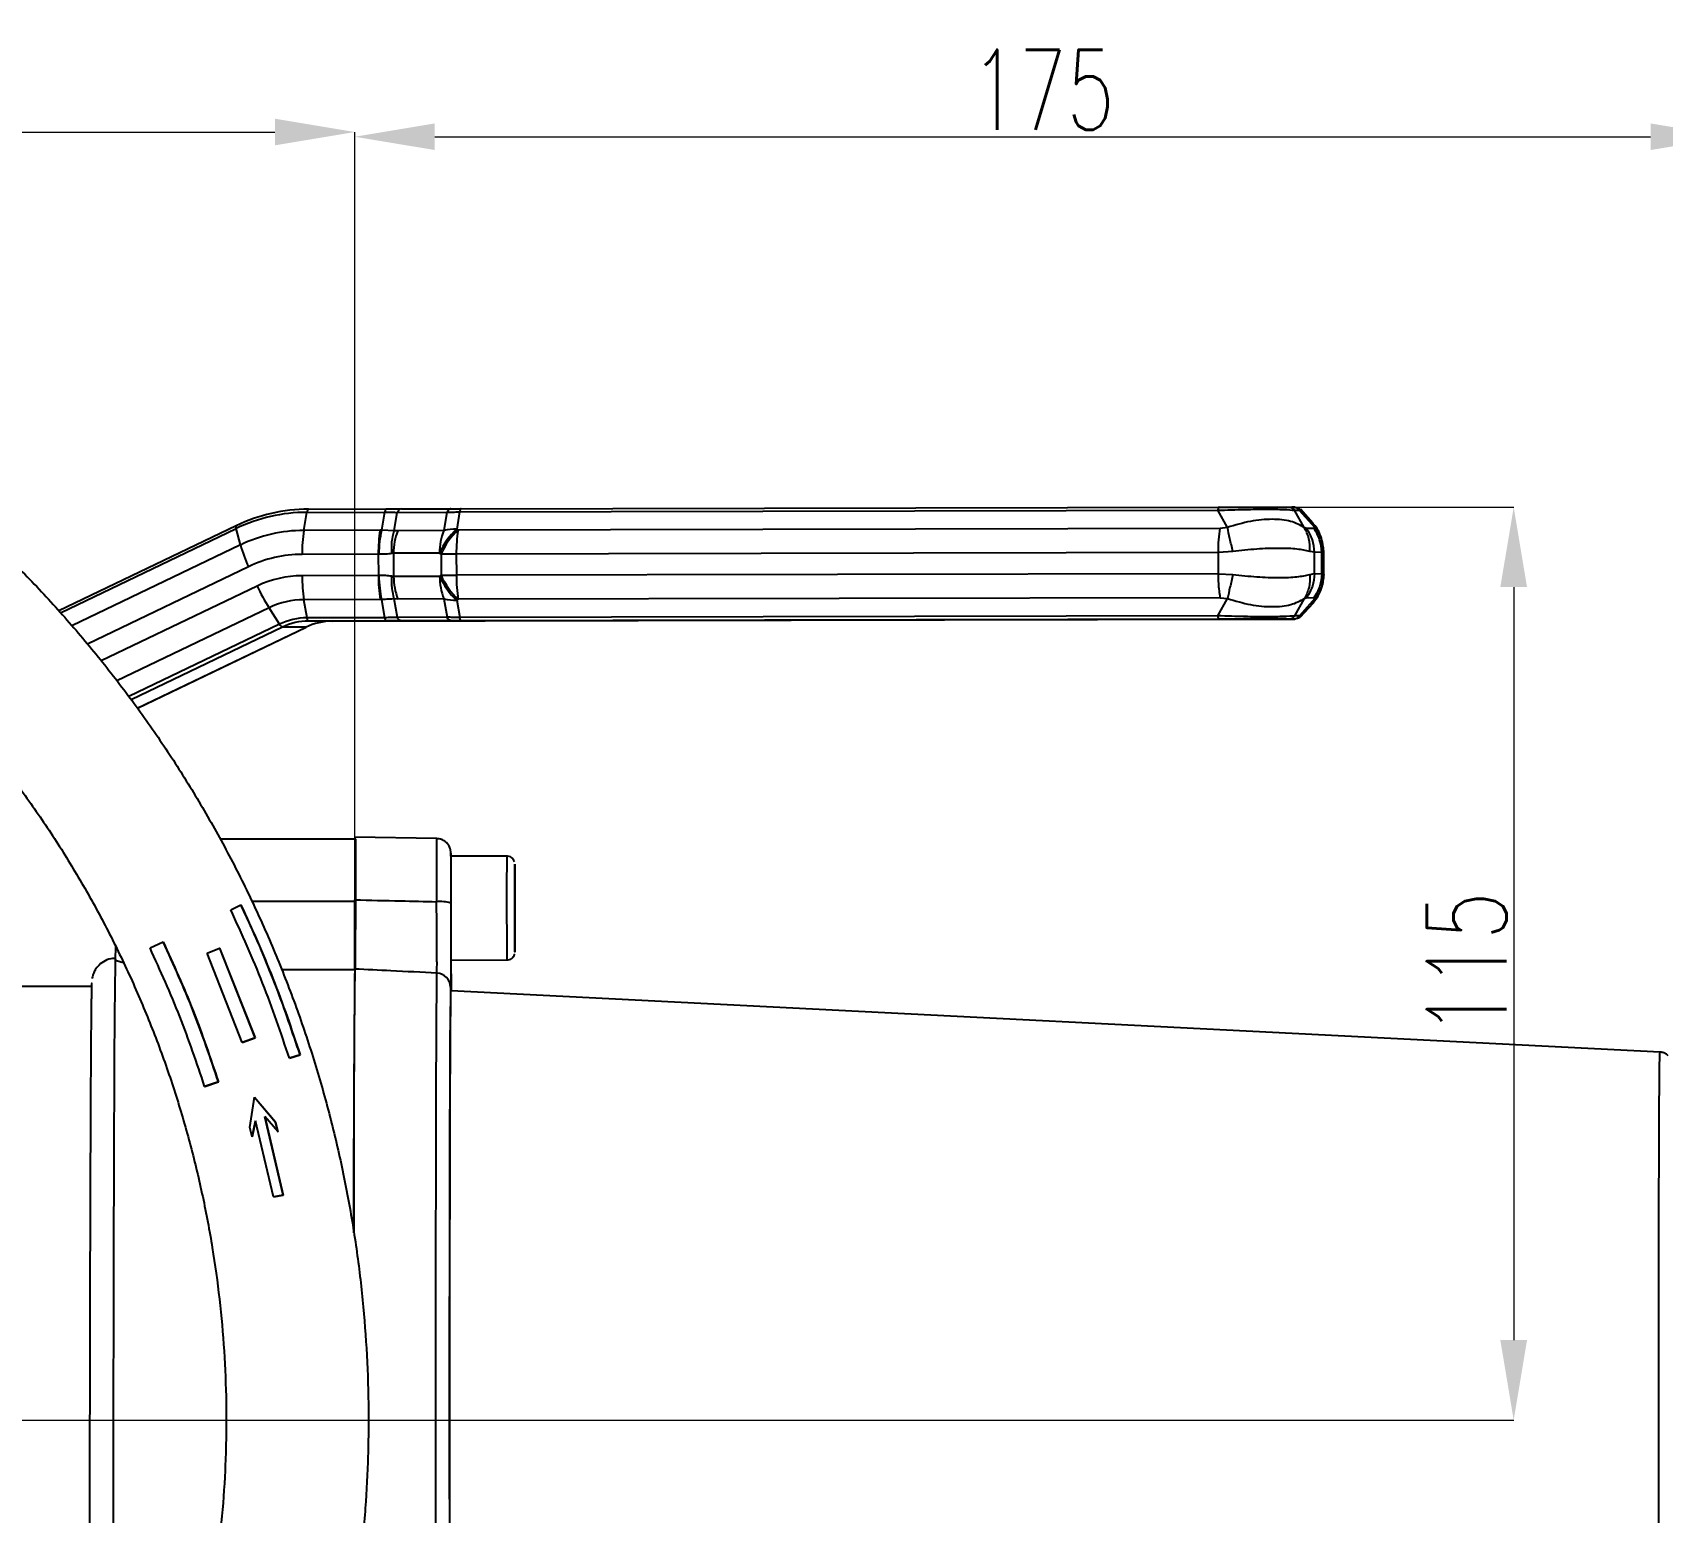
# Model space of a CAD drawing. Header units: millimetres. Extents: x 2384 to 4064, y 886 to 2074.
# Drawn here: x 3040.2 to 3244.1, y 1232.3 to 1417.4 of the extents above; entities that cross this region are included whole.
import ezdxf

# ---------------------------------------------------------------- set-up
doc = ezdxf.new("R2010")
doc.units = ezdxf.units.MM
doc.layers.add('标注', color=3, linetype='Continuous', lineweight=13)
doc.styles.add('SLDTEXTSTYLE1', font='txt.shx', dxfattribs={"width": 0.7, "bigfont": 'gbcbig.shx'})
doc.dimstyles.new('SLDDIMSTYLE12$0', dxfattribs={"dimtxt": 12, "dimasz": 10, "dimexe": 0, "dimexo": 0.0625, "dimgap": 0.875, "dimtad": 1, "dimdec": 1, "dimlfac": 1.8, "dimrnd": 1e-09, "dimzin": 12, "dimdsep": 46, "dimtxsty": 'SLDTEXTSTYLE1', "dimcen": 0.09, "dimdle": 8.16, "dimclrd": 3, "dimclre": 3, "dimadec": 0, "dimazin": 3, "dimtfac": 1, "dimtdec": 1, "dimtofl": 0, "dimtmove": 0, "dimatfit": 3, "dimfxl": 0, "dimfrac": 2, "dimtolj": 1, "dimlwd": 5, "dimlwe": 5, "dimarcsym": 0})

# ---------------------------------------------------------------- blocks, each defined once
blk = doc.blocks.new('*D76')
at = {"layer": 'Defpoints', "color": 0, "transparency": 16777216}
for p in [(3080.55, 1404.97), (3080.55, 1316.76), (2929.67, 1246.66)]:
    blk.add_point(p, dxfattribs=at)
at = {"layer": '标注', "color": 3, "lineweight": 5, "transparency": 16777216}
blk.add_line((2929.67, 1246.72), (2929.67, 1404.97), dxfattribs=at)
at = {"layer": '标注', "color": 3, "linetype": 'Continuous', "lineweight": 5, "transparency": 16777216}
for p, q in [((2939.67, 1404.97), (3070.55, 1404.97)), ((3080.55, 1316.82), (3080.55, 1404.97))]:
    blk.add_line(p, q, dxfattribs=at)
at = {"layer": '标注', "color": 3, "transparency": 16777216}
for points in [[(2939.67, 1406.64), (2939.67, 1403.31), (2929.67, 1404.97)], [(3070.55, 1406.64), (3070.55, 1403.31), (3080.55, 1404.97)]]:
    blk.add_solid(points, dxfattribs=at)
at = {"layer": '标注', "color": 0, "transparency": 16777216, "insert": (3005.11, 1410.85), "char_height": 10, "attachment_point": 5, "style": 'SLDTEXTSTYLE1'}
blk.add_mtext('\\A1;150', dxfattribs=at)
blk = doc.blocks.new('*D77')
at = {"layer": 'Defpoints', "color": 0, "transparency": 16777216}
for p in [(3252.67, 1404.38), (3080.55, 1316.76), (3252.67, 1235.58)]:
    blk.add_point(p, dxfattribs=at)
at = {"layer": '标注', "color": 3, "lineweight": 5, "transparency": 16777216}
blk.add_line((3080.55, 1316.82), (3080.55, 1404.38), dxfattribs=at)
at = {"layer": '标注', "color": 3, "linetype": 'Continuous', "lineweight": 5, "transparency": 16777216}
for p, q in [((3090.55, 1404.38), (3242.67, 1404.38)), ((3252.67, 1235.64), (3252.67, 1404.38))]:
    blk.add_line(p, q, dxfattribs=at)
at = {"layer": '标注', "color": 3, "transparency": 16777216}
for points in [[(3090.55, 1406.05), (3090.55, 1402.72), (3080.55, 1404.38)], [(3242.67, 1406.05), (3242.67, 1402.72), (3252.67, 1404.38)]]:
    blk.add_solid(points, dxfattribs=at)
at = {"layer": '标注', "color": 0, "transparency": 16777216, "insert": (3166.61, 1410.26), "char_height": 10, "attachment_point": 5, "style": 'SLDTEXTSTYLE1'}
blk.add_mtext('\\A1;175', dxfattribs=at)
blk = doc.blocks.new('*D55')
at = {"layer": 'Defpoints', "color": 0, "transparency": 16777216}
for p in [(3198.1, 1358.04), (2930.24, 1243.84), (3225.54, 1243.84)]:
    blk.add_point(p, dxfattribs=at)
at = {"layer": '标注', "color": 3, "lineweight": 5, "transparency": 16777216}
blk.add_line((3198.17, 1358.04), (3225.54, 1358.04), dxfattribs=at)
at = {"layer": '标注', "color": 3, "linetype": 'Continuous', "lineweight": 5, "transparency": 16777216}
for p, q in [((3225.54, 1348.04), (3225.54, 1253.84)), ((2930.3, 1243.84), (3225.54, 1243.84))]:
    blk.add_line(p, q, dxfattribs=at)
at = {"layer": '标注', "color": 3, "transparency": 16777216}
for points in [[(3223.87, 1348.04), (3227.21, 1348.04), (3225.54, 1358.04)], [(3223.87, 1253.84), (3227.21, 1253.84), (3225.54, 1243.84)]]:
    blk.add_solid(points, dxfattribs=at)
at = {"layer": '标注', "color": 0, "transparency": 16777216, "insert": (3219.66, 1300.94), "char_height": 10, "attachment_point": 5, "rotation": 90, "style": 'SLDTEXTSTYLE1'}
blk.add_mtext('\\A1;115', dxfattribs=at)

msp = doc.modelspace()

# ---------------------------------------------------------------- linework, layer by layer
at = {"color": 7, "linetype": 'Continuous', "lineweight": 25}
for p, q in [((3074.168, 1355.133), (3074.552, 1357.397)), ((3074.552, 1357.397), (3084.287, 1357.418)), ((3074.734, 1357.796), (3084.469, 1357.817)), ((3083.903, 1355.151), (3084.287, 1357.418)), ((3085.469, 1355.076), (3085.86, 1357.386)), ((3085.86, 1357.386), (3092.067, 1357.405)), ((3086.364, 1357.822), (3086.218, 1357.792)), ((3086.364, 1357.822), (3092.571, 1357.841)), ((3092.067, 1357.405), (3091.679, 1355.119)), ((3093.652, 1357.446), (3093.289, 1355.304)), ((3093.652, 1357.446), (3188.514, 1357.65)), ((3093.834, 1357.845), (3188.695, 1358.049)), ((3189.722, 1355.502), (3188.514, 1357.65)), ((3197.348, 1358.054), (3197.94, 1358.05)), ((3199.335, 1355.507), (3198.127, 1357.655)), ((3198.127, 1357.655), (3198.72, 1357.652)), ((3198.72, 1357.652), (3198.806, 1357.743)), ((3198.72, 1357.652), (3200.665, 1355.499)), ((3200.421, 1356.059), (3198.861, 1357.786)), ((3200.274, 1356.098), (3200.344, 1355.992)), ((3065.683, 1355.72), (3043.518, 1345.075)), ((3043.736, 1344.821), (3065.686, 1355.363)), ((3065.703, 1355.724), (3065.683, 1355.72)), ((3066.233, 1353.312), (3065.686, 1355.363)), ((3083.706, 1355.153), (3074.168, 1355.133)), ((3083.903, 1355.151), (3083.706, 1355.153)), ((3085.469, 1355.076), (3083.903, 1355.151)), ((3085.924, 1355.101), (3085.469, 1355.076)), ((3091.679, 1355.119), (3085.924, 1355.101)), ((3093.465, 1355.182), (3093.289, 1355.304)), ((3188.811, 1355.387), (3093.465, 1355.182)), ((3189.722, 1355.502), (3188.811, 1355.387)), ((3199.627, 1355.393), (3199.335, 1355.507)), ((3200.539, 1355.387), (3199.627, 1355.393)), ((3200.344, 1355.992), (3200.665, 1355.499)), ((3200.665, 1355.499), (3200.539, 1355.387)), ((3066.233, 1353.312), (3045.143, 1343.184)), ((3083.483, 1352.155), (3073.945, 1352.134)), ((3083.483, 1352.155), (3083.488, 1349.488)), ((3091.153, 1352.301), (3085.397, 1352.282)), ((3085.397, 1352.282), (3085.402, 1349.37)), ((3091.329, 1352.178), (3091.153, 1352.301)), ((3091.329, 1352.178), (3091.333, 1349.512)), ((3188.588, 1352.389), (3093.242, 1352.183)), ((3093.242, 1352.183), (3093.247, 1349.517)), ((3190.41, 1352.505), (3188.588, 1352.389)), ((3188.593, 1349.722), (3188.588, 1352.389)), ((3200.605, 1352.395), (3200.023, 1352.51)), ((3200.61, 1349.729), (3200.605, 1352.395)), ((3201.518, 1352.39), (3200.605, 1352.395)), ((3201.77, 1352.499), (3201.518, 1352.39)), ((3201.522, 1349.723), (3201.518, 1352.39)), ((3201.597, 1352.652), (3201.723, 1352.541)), ((3201.786, 1349.564), (3201.781, 1352.541)), ((3067.241, 1350.596), (3047.089, 1340.918)), ((3068.34, 1348.18), (3048.814, 1338.803)), ((3083.488, 1349.488), (3073.95, 1349.467)), ((3083.586, 1349.491), (3083.488, 1349.488)), ((3085.402, 1349.37), (3085.174, 1349.393)), ((3091.158, 1349.388), (3085.402, 1349.37)), ((3091.333, 1349.512), (3091.158, 1349.388)), ((3188.593, 1349.722), (3093.247, 1349.517)), ((3188.593, 1349.722), (3190.415, 1349.613)), ((3200.028, 1349.618), (3200.61, 1349.729)), ((3200.61, 1349.729), (3201.522, 1349.723)), ((3201.522, 1349.723), (3201.775, 1349.607)), ((3201.728, 1349.563), (3201.602, 1349.448)), ((3083.721, 1346.486), (3074.183, 1346.466)), ((3074.574, 1344.197), (3074.183, 1346.466)), ((3084.31, 1344.218), (3083.918, 1346.49)), ((3085.883, 1344.258), (3085.483, 1346.573)), ((3085.938, 1346.551), (3085.483, 1346.573)), ((3091.694, 1346.569), (3085.938, 1346.551)), ((3091.694, 1346.569), (3092.089, 1344.278)), ((3093.48, 1346.515), (3093.304, 1346.392)), ((3093.304, 1346.392), (3093.675, 1344.246)), ((3188.826, 1346.721), (3093.48, 1346.515)), ((3188.537, 1344.45), (3189.737, 1346.61)), ((3188.826, 1346.721), (3189.737, 1346.61)), ((3198.15, 1344.455), (3199.351, 1346.615)), ((3200.68, 1346.607), (3198.743, 1344.452)), ((3198.885, 1344.312), (3200.433, 1346.033)), ((3199.351, 1346.615), (3199.641, 1346.727)), ((3199.641, 1346.727), (3200.554, 1346.721)), ((3200.357, 1346.098), (3200.289, 1345.993)), ((3200.68, 1346.607), (3200.357, 1346.098)), ((3200.554, 1346.721), (3200.68, 1346.607)), ((3069.805, 1345.462), (3050.76, 1336.316)), ((3071.127, 1343.406), (3069.805, 1345.462)), ((3084.31, 1344.218), (3074.574, 1344.197)), ((3077.722, 1343.777), (3192.596, 1344.024)), ((3092.089, 1344.278), (3085.883, 1344.258)), ((3188.537, 1344.45), (3093.675, 1344.246)), ((3188.719, 1344.049), (3093.858, 1343.845)), ((3197.372, 1344.054), (3197.019, 1344.055)), ((3197.964, 1344.05), (3197.372, 1344.054)), ((3198.743, 1344.452), (3198.15, 1344.455)), ((3198.833, 1344.348), (3198.743, 1344.452)), ((3071.127, 1343.406), (3052.281, 1334.355)), ((3071.474, 1343.042), (3052.562, 1333.96)), ((3053.327, 1332.885), (3074.438, 1343.024)), ((3053.33, 1332.881), (3074.459, 1343.028)), ((3074.438, 1343.024), (3071.474, 1343.042)), ((3074.438, 1343.024), (3074.459, 1343.028)), ((3084.493, 1343.817), (3074.758, 1343.796)), ((3077.722, 1343.777), (3074.758, 1343.796)), ((3092.595, 1343.841), (3086.388, 1343.822)), ((3080.543, 1316.508), (3063.703, 1316.508)), ((3090.781, 1316.595), (3080.55, 1316.756)), ((3099.553, 1314.398), (3092.554, 1314.386)), ((3100.552, 1309.622), (3100.559, 1311.364)), ((3100.559, 1311.364), (3100.571, 1309.641)), ((3100.552, 1309.641), (3100.571, 1309.641)), ((3100.558, 1306.158), (3100.552, 1309.622)), ((3100.571, 1309.641), (3100.577, 1306.177)), ((3065.02, 1307.691), (3066.293, 1308.29)), ((3066.293, 1308.29), (3066.296, 1308.288)), ((3067.632, 1308.743), (3080.61, 1308.743)), ((3100.558, 1306.177), (3100.577, 1306.177)), ((3100.571, 1304.436), (3100.558, 1306.158)), ((3100.577, 1306.177), (3100.571, 1304.436)), ((3050.618, 1301.41), (3050.62, 1303.084)), ((3054.921, 1302.904), (3056.555, 1303.681)), ((3056.555, 1303.681), (3056.561, 1303.678)), ((3062.054, 1302.236), (3063.631, 1302.87)), ((3066.455, 1291.092), (3062.054, 1302.236)), ((3063.631, 1302.87), (3068.055, 1291.662)), ((3063.631, 1302.87), (3063.634, 1302.867)), ((3068.059, 1291.66), (3063.634, 1302.867)), ((3092.576, 1301.386), (3099.576, 1301.398)), ((3080.523, 1300.164), (3071.379, 1300.164)), ((3047.64, 1298.09), (3034.345, 1298.09)), ((3243.85, 1289.882), (3092.583, 1297.549)), ((3092.643, 1297.546), (3092.634, 1298.03)), ((3068.055, 1291.662), (3066.455, 1291.092)), ((3066.455, 1291.092), (3066.459, 1291.09)), ((3066.459, 1291.09), (3068.059, 1291.66)), ((3068.055, 1291.662), (3068.059, 1291.66)), ((3073.697, 1289.543), (3072.36, 1289.103)), ((3072.36, 1289.103), (3072.363, 1289.101)), ((3072.363, 1289.101), (3073.7, 1289.541)), ((3073.697, 1289.543), (3073.7, 1289.541)), ((3063.468, 1286.154), (3061.751, 1285.582)), ((3061.751, 1285.582), (3061.759, 1285.577)), ((3061.759, 1285.577), (3063.474, 1286.15)), ((3063.468, 1286.154), (3063.474, 1286.15)), ((3067.393, 1280.428), (3067.98, 1284.218)), ((3067.98, 1284.218), (3070.62, 1281.103)), ((3067.98, 1284.218), (3067.985, 1284.216)), ((3070.624, 1281.101), (3067.985, 1284.216)), ((3068.096, 1281.277), (3067.697, 1279.271)), ((3067.702, 1279.268), (3068.1, 1281.274)), ((3068.116, 1281.286), (3068.096, 1281.277)), ((3068.096, 1281.277), (3068.1, 1281.274)), ((3070.36, 1271.752), (3068.116, 1281.286)), ((3070.928, 1279.922), (3069.263, 1281.8)), ((3069.263, 1281.8), (3071.579, 1271.994)), ((3071.583, 1271.992), (3069.268, 1281.798)), ((3070.62, 1281.103), (3070.928, 1279.922)), ((3070.62, 1281.103), (3070.624, 1281.101)), ((3070.932, 1279.92), (3070.624, 1281.101)), ((3067.697, 1279.271), (3067.393, 1280.428)), ((3067.697, 1279.271), (3067.702, 1279.268)), ((3070.928, 1279.922), (3070.932, 1279.92)), ((3071.579, 1271.994), (3070.36, 1271.752)), ((3070.36, 1271.752), (3070.365, 1271.749)), ((3070.365, 1271.749), (3071.583, 1271.992)), ((3071.579, 1271.994), (3071.583, 1271.992))]:
    msp.add_line(p, q, dxfattribs=at)
at = {"color": 7, "linetype": 'Continuous', "lineweight": 25, "flags": 128}
for points in [[(3074.734, 1357.796), (3074.707, 1357.789), (3074.681, 1357.769), (3074.656, 1357.736), (3074.632, 1357.691), (3074.609, 1357.633), (3074.588, 1357.564), (3074.569, 1357.485), (3074.552, 1357.397)], [(3065.683, 1355.72), (3065.68, 1355.718), (3065.662, 1355.7), (3065.65, 1355.67), (3065.645, 1355.629), (3065.646, 1355.577), (3065.653, 1355.515), (3065.667, 1355.443), (3065.686, 1355.363)], [(3074.758, 1343.796), (3074.731, 1343.803), (3074.705, 1343.823), (3074.68, 1343.856), (3074.655, 1343.902), (3074.632, 1343.96), (3074.611, 1344.029), (3074.592, 1344.108), (3074.574, 1344.197)], [(3092.561, 1314.386), (3092.561, 1314.404), (3092.555, 1314.755), (3092.55, 1314.753), (3092.546, 1314.398), (3092.544, 1313.899)], [(3100.555, 1313.4), (3100.551, 1313.208), (3100.548, 1312.654), (3100.546, 1311.777), (3100.545, 1310.635), (3100.546, 1309.307), (3100.547, 1307.883), (3100.55, 1306.46), (3100.554, 1305.135), (3100.559, 1303.999), (3100.564, 1303.128), (3100.569, 1302.583), (3100.574, 1302.4), (3100.578, 1302.592), (3100.582, 1303.145), (3100.584, 1304.023), (3100.584, 1305.165), (3100.584, 1306.493), (3100.582, 1307.917), (3100.579, 1309.34), (3100.575, 1310.665), (3100.57, 1311.801), (3100.565, 1312.672), (3100.56, 1313.217), (3100.555, 1313.4)], [(3050.335, 1226.825), (3050.341, 1232.54), (3050.347, 1238.146), (3050.354, 1243.624), (3050.362, 1248.955), (3050.371, 1254.118), (3050.382, 1259.097), (3050.393, 1263.872), (3050.405, 1268.426), (3050.418, 1272.743), (3050.431, 1276.808), (3050.445, 1280.605), (3050.461, 1284.122), (3050.476, 1287.345), (3050.493, 1290.263), (3050.509, 1292.865), (3050.527, 1295.143), (3050.544, 1297.087), (3050.562, 1298.691), (3050.581, 1299.949), (3050.599, 1300.856), (3050.618, 1301.41)], [(3090.706, 1219.666), (3090.7, 1225.568), (3090.695, 1231.385), (3090.691, 1237.095), (3090.689, 1242.677), (3090.687, 1248.11), (3090.688, 1253.373), (3090.689, 1258.446), (3090.692, 1263.311), (3090.696, 1267.949), (3090.701, 1272.343), (3090.708, 1276.477), (3090.716, 1280.334), (3090.725, 1283.901), (3090.736, 1287.163), (3090.747, 1290.11), (3090.76, 1292.729), (3090.773, 1295.011), (3090.788, 1296.947), (3090.803, 1298.53), (3090.82, 1299.755)], [(3092.53, 1297.987), (3092.513, 1296.785), (3092.498, 1295.231), (3092.484, 1293.33), (3092.47, 1291.09), (3092.458, 1288.518), (3092.447, 1285.626), (3092.437, 1282.423), (3092.428, 1278.921), (3092.42, 1275.135), (3092.413, 1271.077), (3092.408, 1266.763), (3092.404, 1262.21), (3092.401, 1257.434), (3092.4, 1252.453), (3092.4, 1247.286), (3092.401, 1241.953), (3092.403, 1236.473), (3092.407, 1230.867), (3092.412, 1225.156), (3092.418, 1219.362)], [(3092.413, 1231.198), (3092.409, 1236.652), (3092.407, 1241.981), (3092.406, 1247.164), (3092.407, 1252.182), (3092.408, 1257.018), (3092.411, 1261.651), (3092.415, 1266.066), (3092.421, 1270.246), (3092.427, 1274.176), (3092.435, 1277.84), (3092.444, 1281.225), (3092.454, 1284.319), (3092.465, 1287.111), (3092.477, 1289.588), (3092.49, 1291.743), (3092.504, 1293.568), (3092.519, 1295.055), (3092.535, 1296.2), (3092.552, 1296.997), (3092.569, 1297.444), (3092.583, 1297.549)], [(3243.696, 1227.691), (3243.692, 1232.965), (3243.69, 1238.116), (3243.689, 1243.124), (3243.689, 1247.968), (3243.69, 1252.628), (3243.693, 1257.086), (3243.697, 1261.322), (3243.702, 1265.32), (3243.709, 1269.063), (3243.716, 1272.536), (3243.725, 1275.724), (3243.735, 1278.614), (3243.746, 1281.196), (3243.758, 1283.457), (3243.771, 1285.389), (3243.785, 1286.984), (3243.8, 1288.235), (3243.816, 1289.137), (3243.832, 1289.687), (3243.849, 1289.882), (3243.85, 1289.882)]]:
    msp.add_lwpolyline(points, dxfattribs=at)
at = {"color": 7, "linetype": 'Continuous', "lineweight": 25}
for centre, radius, start, end in [((3074.606, 1336.822), 20.575, 90.15002, 115.69118), ((3074.788, 1336.839), 20.956, 90.15002, 115.69118), ((3074.216, 1336.716), 18.416, 90.15002, 115.69118), ((3092.226, 1352.283), 18.282, 171.0319, 180.4661), ((3101.764, 1352.303), 18.282, 171.0319, 180.4661), ((3092.794, 1352.358), 7.397, 158.23728, 180.58888), ((3098.549, 1352.377), 7.397, 158.23732, 180.58891), ((3099.447, 1348.662), 9.058, 132.83408, 156.31378), ((3099.623, 1348.54), 9.058, 132.83396, 156.31378), ((3093.266, 1348.406), 6.898, 89.80613, 103.29586), ((3111.523, 1352.332), 18.282, 171.03189, 180.46605), ((3083.625, 1358.225), 18.073, 195.77294, 204.96793), ((3073.986, 1336.576), 15.558, 90.15002, 115.69118), ((3097.307, -573.015), 1925.203, 90.120974, 90.177927), ((3073.984, 1336.449), 13.018, 90.15002, 115.69116), ((3088.345, 1357.202), 21.945, 204.27387, 212.34382), ((3092.299, 1349.383), 18.349, 179.73661, 189.14742), ((3101.837, 1349.404), 18.349, 179.73661, 189.14742), ((3092.819, 1349.321), 7.417, 179.61772, 201.9295), ((3098.574, 1349.339), 7.417, 179.6177, 201.92946), ((3099.466, 1353.074), 9.089, 203.92112, 227.31919), ((3097.312, -575.682), 1925.203, 90.120974, 90.177927), ((3099.642, 1353.197), 9.089, 203.92112, 227.31937), ((3111.596, 1349.432), 18.349, 179.73669, 189.14742), ((3074.21, 1336.305), 10.161, 90.15002, 115.69117), ((3093.251, 1353.322), 6.93, 257.0156, 270.44054), ((3074.595, 1336.195), 8.002, 90.15002, 115.69118), ((3071.822, 1343.723), 0.764, 204.4982, 242.89025), ((3074.778, 1336.175), 7.62, 90.15002, 115.69118), ((3077.742, 1336.156), 7.62, 90.15002, 115.69118), ((3587.02, 1311.916), 506.493, 179.45245, 180.33833), ((3608.092, 1311.746), 517.334, 179.46295, 180.3387), ((4236.132, 1310.854), 1143.593, 179.847429, 180.116689), ((3855.751, 1309.202), 756.216, 179.60627, 180.591243), ((3091.208, 1303.749), 4.959, 74.39448, 95.09746), ((6638.637, 1270.267), 3558.239, 179.516983, 180.046702), ((3090.744, 1297.97), 1.786, 0.54445, 87.55617)]:
    msp.add_arc(centre, radius, start, end, dxfattribs=at)
for points, knots in [([(3082.217, 1240.42), (3082.236, 1241.671), (3082.29, 1245.228), (3082.133, 1251.093), (3081.649, 1257.998), (3080.846, 1264.874), (3079.731, 1271.706), (3078.305, 1278.48), (3076.571, 1285.182), (3074.534, 1291.798), (3072.197, 1298.314), (3069.564, 1304.717), (3066.643, 1310.993), (3063.438, 1317.129), (3059.956, 1323.112), (3056.205, 1328.93), (3052.192, 1334.571), (3047.926, 1340.023), (3043.416, 1345.275), (3038.671, 1350.315), (3033.701, 1355.133), (3028.516, 1359.72), (3023.127, 1364.065), (3017.545, 1368.16), (3011.783, 1371.996), (3005.851, 1375.565), (2999.763, 1378.86), (2993.53, 1381.873), (2987.167, 1384.599), (2980.686, 1387.031), (2974.1, 1389.165), (2967.425, 1390.997), (2960.672, 1392.522), (2953.857, 1393.737), (2946.994, 1394.64), (2940.096, 1395.228), (2933.179, 1395.502), (2926.256, 1395.459), (2919.343, 1395.101), (2912.453, 1394.427), (2905.602, 1393.44), (2898.802, 1392.141), (2892.069, 1390.533), (2885.416, 1388.62), (2878.857, 1386.405), (2872.407, 1383.893), (2866.077, 1381.089), (2859.882, 1378), (2853.835, 1374.63), (2847.947, 1370.989), (2842.232, 1367.082), (2836.702, 1362.919), (2831.366, 1358.508), (2826.238, 1353.858), (2821.328, 1348.979), (2816.645, 1343.88), (2812.199, 1338.574), (2808.001, 1333.07), (2804.058, 1327.38), (2800.378, 1321.516), (2796.97, 1315.49), (2793.841, 1309.316), (2790.997, 1303.004), (2788.443, 1296.57), (2786.186, 1290.025), (2784.23, 1283.385), (2782.579, 1276.662), (2781.236, 1269.871), (2780.205, 1263.026), (2779.487, 1256.14), (2779.085, 1249.23), (2778.998, 1242.308), (2779.227, 1235.389), (2779.771, 1228.488), (2780.63, 1221.618), (2781.801, 1214.796), (2783.283, 1208.034), (2785.071, 1201.346), (2787.163, 1194.747), (2789.554, 1188.25), (2792.238, 1181.87), (2795.211, 1175.618), (2798.467, 1169.509), (2801.998, 1163.554), (2805.796, 1157.767), (2809.855, 1152.159), (2814.166, 1146.743), (2818.719, 1141.528), (2823.505, 1136.527), (2828.515, 1131.749), (2833.738, 1127.206), (2839.162, 1122.905), (2844.777, 1118.856), (2850.571, 1115.067), (2856.532, 1111.547), (2862.647, 1108.303), (2868.904, 1105.341), (2875.289, 1102.668), (2881.79, 1100.289), (2888.393, 1098.209), (2895.084, 1096.432), (2901.848, 1094.963), (2908.673, 1093.804), (2915.544, 1092.957), (2922.446, 1092.425), (2929.365, 1092.209), (2936.287, 1092.308), (2943.197, 1092.723), (2950.081, 1093.453), (2956.925, 1094.497), (2963.713, 1095.852), (2970.433, 1097.515), (2977.07, 1099.483), (2983.61, 1101.751), (2990.04, 1104.316), (2996.346, 1107.172), (3002.516, 1110.312), (3008.535, 1113.731), (3014.392, 1117.421), (3020.075, 1121.374), (3025.571, 1125.583), (3030.87, 1130.038), (3035.96, 1134.73), (3040.83, 1139.649), (3045.471, 1144.786), (3049.873, 1150.129), (3054.026, 1155.667), (3057.922, 1161.389), (3061.553, 1167.283), (3064.912, 1173.336), (3067.99, 1179.537), (3070.783, 1185.871), (3073.283, 1192.326), (3075.486, 1198.889), (3077.388, 1205.545), (3078.984, 1212.282), (3080.27, 1219.083), (3081.245, 1225.937), (3081.894, 1232.707), (3082.145, 1237.542), (3082.208, 1240.073), (3082.217, 1240.42)], [0, 0, 0, 0, 0.00394, 0.0112049, 0.0184702, 0.0257355, 0.0330008, 0.0402662, 0.0475315, 0.0547968, 0.0620622, 0.0693275, 0.0765928, 0.0838581, 0.0911235, 0.0983888, 0.1056541, 0.1129194, 0.1201848, 0.1274501, 0.1347154, 0.1419807, 0.1492461, 0.1565114, 0.1637767, 0.171042, 0.1783074, 0.1855727, 0.192838, 0.2001033, 0.2073687, 0.214634, 0.2218993, 0.2291646, 0.2364299, 0.2436953, 0.2509606, 0.2582259, 0.2654913, 0.2727566, 0.2800219, 0.2872872, 0.2945526, 0.3018179, 0.3090832, 0.3163485, 0.3236139, 0.3308792, 0.3381445, 0.3454098, 0.3526752, 0.3599405, 0.3672058, 0.3744712, 0.3817365, 0.3890018, 0.3962671, 0.4035325, 0.4107978, 0.4180631, 0.4253284, 0.4325938, 0.4398591, 0.4471244, 0.4543898, 0.4616551, 0.4689204, 0.4761857, 0.4834511, 0.4907164, 0.4979817, 0.5052471, 0.5125124, 0.5197777, 0.527043, 0.5343084, 0.5415737, 0.548839, 0.5561043, 0.5633697, 0.570635, 0.5779003, 0.5851657, 0.592431, 0.5996963, 0.6069616, 0.614227, 0.6214923, 0.6287576, 0.6360229, 0.6432883, 0.6505536, 0.6578189, 0.6650842, 0.6723496, 0.6796149, 0.6868802, 0.6941455, 0.7014109, 0.7086762, 0.7159415, 0.7232068, 0.7304721, 0.7377375, 0.7450028, 0.7522681, 0.7595334, 0.7667988, 0.7740641, 0.7813294, 0.7885948, 0.7958601, 0.8031254, 0.8103907, 0.8176561, 0.8249214, 0.8321867, 0.839452, 0.8467174, 0.8539827, 0.861248, 0.8685133, 0.8757787, 0.883044, 0.8903093, 0.8975747, 0.90484, 0.9121053, 0.9193706, 0.926636, 0.9339013, 0.9411666, 0.948432, 0.9556973, 0.9629626, 0.9702279, 0.9774933, 0.9847586, 0.9920239, 0.9989071, 1, 1, 1, 1]), ([(3084.287, 1357.418), (3084.567, 1357.417), (3085.136, 1357.415), (3085.616, 1357.395), (3085.86, 1357.386)], [0, 0, 0, 0, 0.4914989, 1, 1, 1, 1]), ([(3086.228, 1357.793), (3085.952, 1357.794), (3085.399, 1357.797), (3084.738, 1357.795), (3084.408, 1357.794)], [0, 0, 0, 0, 0.4996462, 1, 1, 1, 1]), ([(3086.218, 1357.792), (3086.217, 1357.792), (3086.168, 1357.783), (3086.077, 1357.71), (3085.952, 1357.578), (3085.891, 1357.45), (3085.86, 1357.386)], [0, 0, 0, 0, 0.0020683, 0.3347122, 0.6673561, 1, 1, 1, 1]), ([(3092.067, 1357.405), (3092.315, 1357.417), (3092.807, 1357.439), (3093.372, 1357.444), (3093.652, 1357.446)], [0, 0, 0, 0, 0.5049534, 1, 1, 1, 1]), ([(3092.571, 1357.841), (3092.793, 1357.842), (3093.183, 1357.843), (3093.638, 1357.844), (3093.834, 1357.845)], [0, 0, 0, 0, 0.5677729, 1, 1, 1, 1]), ([(3188.514, 1357.65), (3189.651, 1357.69), (3191.76, 1357.763), (3194.706, 1357.797), (3197.018, 1357.765), (3197.739, 1357.694), (3198.127, 1357.655)], [0, 0, 0, 0, 0.27029149, 0.5008839, 0.7316205, 1, 1, 1, 1]), ([(3188.695, 1358.049), (3189.485, 1358.05), (3190.954, 1358.053), (3193.069, 1358.056), (3194.932, 1358.058), (3196.543, 1358.057), (3197.066, 1358.055), (3197.348, 1358.054)], [0, 0, 0, 0, 0.2085412, 0.3881399, 0.5544367, 0.759769, 1, 1, 1, 1]), ([(3199.335, 1355.507), (3198.81, 1355.795), (3197.763, 1356.369), (3195.366, 1356.603), (3192.61, 1356.366), (3190.687, 1355.791), (3189.722, 1355.502)], [0, 0, 0, 0, 0.25092088, 0.50001622, 0.74904481, 1, 1, 1, 1]), ([(3197.94, 1358.05), (3198.08, 1358.049), (3198.335, 1358.046), (3197.957, 1358.043), (3197.786, 1358.041)], [0, 0, 0, 0, 0.5469254, 1, 1, 1, 1]), ([(3198.816, 1357.761), (3198.744, 1357.831), (3198.613, 1357.959), (3198.353, 1357.985), (3198.235, 1357.997)], [0, 0, 0, 0, 0.5471409, 1, 1, 1, 1]), ([(3083.582, 1352.152), (3083.606, 1352.693), (3083.655, 1353.774), (3083.82, 1354.692), (3083.903, 1355.151)], [0, 0, 0, 0, 0.5, 1, 1, 1, 1]), ([(3085.169, 1352.258), (3085.156, 1352.762), (3085.131, 1353.768), (3085.356, 1354.641), (3085.469, 1355.076)], [0, 0, 0, 0, 0.5008043, 1, 1, 1, 1]), ([(3190.41, 1352.505), (3190.278, 1353.048), (3190.016, 1354.135), (3189.82, 1355.046), (3189.722, 1355.502)], [0, 0, 0, 0, 0.5000005, 1, 1, 1, 1]), ([(3200.023, 1352.51), (3200.032, 1353.05), (3200.049, 1354.137), (3199.574, 1355.048), (3199.335, 1355.507)], [0, 0, 0, 0, 0.4968674, 1, 1, 1, 1]), ([(3201.708, 1352.65), (3201.689, 1352.991), (3201.65, 1353.68), (3201.323, 1354.672), (3200.895, 1355.496), (3200.508, 1355.917), (3200.358, 1356.081)], [0, 0, 0, 0, 0.2703034, 0.5467163, 0.8233025, 1, 1, 1, 1]), ([(3201.77, 1352.499), (3201.715, 1353.043), (3201.605, 1354.13), (3200.978, 1355.043), (3200.665, 1355.499)], [0, 0, 0, 0, 0.5000008, 1, 1, 1, 1]), ([(3083.582, 1352.152), (3083.563, 1352.153), (3083.531, 1352.154), (3083.498, 1352.155), (3083.483, 1352.155)], [0, 0, 0, 0, 0.5601455, 1, 1, 1, 1]), ([(3085.169, 1352.258), (3084.918, 1352.216), (3084.422, 1352.133), (3083.859, 1352.146), (3083.582, 1352.152)], [0, 0, 0, 0, 0.5083155, 1, 1, 1, 1]), ([(3085.397, 1352.282), (3085.355, 1352.281), (3085.28, 1352.279), (3085.203, 1352.265), (3085.169, 1352.258)], [0, 0, 0, 0, 0.5576718, 1, 1, 1, 1]), ([(3200.023, 1352.51), (3199.539, 1352.618), (3198.575, 1352.833), (3196.211, 1352.92), (3193.422, 1352.83), (3191.416, 1352.614), (3190.41, 1352.505)], [0, 0, 0, 0, 0.25092075, 0.50001618, 0.74904481, 1, 1, 1, 1]), ([(3085.174, 1349.393), (3084.923, 1349.433), (3084.427, 1349.514), (3083.864, 1349.498), (3083.586, 1349.491)], [0, 0, 0, 0, 0.50800634, 1, 1, 1, 1]), ([(3083.918, 1346.49), (3083.833, 1346.949), (3083.665, 1347.869), (3083.612, 1348.95), (3083.586, 1349.491)], [0, 0, 0, 0, 0.5, 1, 1, 1, 1]), ([(3085.483, 1346.573), (3085.369, 1347.01), (3085.14, 1347.884), (3085.163, 1348.89), (3085.174, 1349.393)], [0, 0, 0, 0, 0.5008044, 1, 1, 1, 1]), ([(3188.826, 1346.721), (3188.746, 1347.295), (3188.616, 1348.23), (3188.6, 1349.307), (3188.593, 1349.722)], [0, 0, 0, 0, 0.61516107, 1, 1, 1, 1]), ([(3190.415, 1349.613), (3190.286, 1349.073), (3190.027, 1347.985), (3189.834, 1347.07), (3189.737, 1346.61)], [0, 0, 0, 0, 0.4968674, 1, 1, 1, 1]), ([(3190.415, 1349.613), (3191.422, 1349.508), (3193.428, 1349.298), (3196.218, 1349.213), (3198.581, 1349.301), (3199.545, 1349.512), (3200.028, 1349.618)], [0, 0, 0, 0, 0.2509552, 0.4999838, 0.7490793, 1, 1, 1, 1]), ([(3200.028, 1349.618), (3200.038, 1349.074), (3200.059, 1347.987), (3199.587, 1347.072), (3199.351, 1346.615)], [0, 0, 0, 0, 0.50000229, 1, 1, 1, 1]), ([(3200.328, 1345.96), (3200.494, 1346.142), (3200.896, 1346.581), (3201.335, 1347.425), (3201.658, 1348.419), (3201.695, 1349.109), (3201.714, 1349.45)], [0, 0, 0, 0, 0.1915042, 0.4631233, 0.7345654, 1, 1, 1, 1]), ([(3201.775, 1349.607), (3201.722, 1349.067), (3201.616, 1347.981), (3200.994, 1347.067), (3200.68, 1346.607)], [0, 0, 0, 0, 0.4968674, 1, 1, 1, 1]), ([(3014.96, 1347.761), (3016.572, 1346.419), (3019.85, 1343.689), (3024.532, 1339.275), (3029.059, 1334.606), (3033.35, 1329.718), (3037.399, 1324.628), (3041.196, 1319.348), (3044.731, 1313.889), (3047.998, 1308.265), (3050.988, 1302.489), (3053.693, 1296.575), (3056.108, 1290.536), (3058.227, 1284.387), (3060.045, 1278.143), (3061.557, 1271.817), (3062.76, 1265.425), (3063.653, 1258.983), (3064.226, 1252.505), (3064.485, 1246.446), (3064.441, 1242.552), (3064.421, 1240.824)], [0, 0, 0, 0, 0.05157585, 0.10486723, 0.15815862, 0.21145, 0.26474139, 0.31803277, 0.37132415, 0.42461553, 0.47790691, 0.53119829, 0.58448966, 0.63778104, 0.69107241, 0.74436378, 0.79765515, 0.85094651, 0.90423788, 0.95752924, 1, 1, 1, 1]), ([(3083.918, 1346.49), (3083.881, 1346.489), (3083.816, 1346.487), (3083.75, 1346.487), (3083.721, 1346.486)], [0, 0, 0, 0, 0.5599931, 1, 1, 1, 1]), ([(3085.483, 1346.573), (3085.483, 1346.573), (3085.252, 1346.561), (3084.757, 1346.536), (3084.196, 1346.505), (3083.918, 1346.49)], [0, 0, 0, 0, 0.00000717, 0.50390678, 1, 1, 1, 1]), ([(3189.737, 1346.61), (3190.703, 1346.324), (3192.629, 1345.754), (3195.385, 1345.522), (3197.782, 1345.757), (3198.826, 1346.328), (3199.351, 1346.615)], [0, 0, 0, 0, 0.2509552, 0.4999838, 0.7490792, 1, 1, 1, 1]), ([(3085.883, 1344.258), (3085.637, 1344.247), (3085.157, 1344.225), (3084.588, 1344.22), (3084.31, 1344.218)], [0, 0, 0, 0, 0.5117113, 1, 1, 1, 1]), ([(3093.675, 1344.246), (3093.395, 1344.247), (3092.83, 1344.248), (3092.338, 1344.268), (3092.089, 1344.278)], [0, 0, 0, 0, 0.49504655, 1, 1, 1, 1]), ([(3198.15, 1344.455), (3197.758, 1344.419), (3197.032, 1344.353), (3194.705, 1344.322), (3191.764, 1344.35), (3189.665, 1344.415), (3188.537, 1344.45)], [0, 0, 0, 0, 0.27053632, 0.50117732, 0.7319034, 1, 1, 1, 1]), ([(3197.019, 1344.055), (3196.875, 1344.055), (3196.518, 1344.057), (3195.368, 1344.058), (3193.639, 1344.057), (3191.324, 1344.054), (3189.632, 1344.051), (3188.719, 1344.049)], [0, 0, 0, 0, 0.1336307, 0.330325, 0.5124248, 0.737193, 1, 1, 1, 1]), ([(3192.596, 1344.024), (3193.36, 1344.026), (3194.782, 1344.029), (3196.49, 1344.035), (3197.707, 1344.04), (3198.359, 1344.046), (3198.103, 1344.048), (3197.964, 1344.05)], [0, 0, 0, 0, 0.2085412, 0.3881399, 0.5544367, 0.759769, 1, 1, 1, 1]), ([(3198.37, 1344.145), (3198.416, 1344.149), (3198.652, 1344.169), (3198.748, 1344.268), (3198.825, 1344.348)], [0, 0, 0, 0, 0.1940422, 1, 1, 1, 1]), ([(3086.388, 1343.822), (3086.09, 1343.821), (3085.507, 1343.819), (3084.826, 1343.817), (3084.493, 1343.817)], [0, 0, 0, 0, 0.5097088, 1, 1, 1, 1]), ([(3093.858, 1343.845), (3093.608, 1343.844), (3093.155, 1343.843), (3092.768, 1343.842), (3092.595, 1343.841)], [0, 0, 0, 0, 0.5508938, 1, 1, 1, 1]), ([(3080.662, 1311.866), (3080.661, 1312.722), (3080.657, 1314.472), (3080.648, 1316.103), (3080.638, 1316.705), (3080.628, 1316.123), (3080.619, 1314.441), (3080.612, 1311.888), (3080.611, 1309.791), (3080.61, 1308.743)], [0, 0, 0, 0, 0.1376654, 0.2813879, 0.4251103, 0.5688327, 0.7125551, 0.8562776, 1, 1, 1, 1]), ([(3092.561, 1314.386), (3092.56, 1314.434), (3092.558, 1314.69), (3092.557, 1314.751), (3092.551, 1314.894), (3092.545, 1314.969), (3092.529, 1315.109), (3092.463, 1315.404), (3092.275, 1315.803), (3091.908, 1316.213), (3091.402, 1316.522), (3091.004, 1316.564), (3090.807, 1316.585)], [0, 0, 0, 0, 0.0723366, 0.3850155, 0.4310007, 0.4551919, 0.4794562, 0.5383057, 0.6406723, 0.7528656, 0.8775653, 1, 1, 1, 1]), ([(3100.513, 1313.673), (3100.492, 1313.737), (3100.444, 1313.884), (3100.278, 1314.113), (3100.013, 1314.306), (3099.743, 1314.406), (3099.588, 1314.388), (3099.552, 1314.384)], [0, 0, 0, 0, 0.1590987, 0.3628095, 0.6403392, 0.9159955, 1, 1, 1, 1]), ([(3072.36, 1289.103), (3071.295, 1292.256), (3069.161, 1298.575), (3066.403, 1304.648), (3065.02, 1307.691)], [0, 0, 0, 0, 0.4988697, 1, 1, 1, 1]), ([(3066.293, 1308.29), (3067.682, 1305.235), (3070.465, 1299.11), (3072.618, 1292.737), (3073.697, 1289.543)], [0, 0, 0, 0, 0.4988716, 1, 1, 1, 1]), ([(3073.7, 1289.541), (3072.748, 1292.353), (3070.842, 1297.987), (3068.218, 1304.185), (3066.625, 1307.585), (3066.296, 1308.288)], [0, 0, 0, 0, 0.4414631, 0.8844877, 1, 1, 1, 1]), ([(3080.524, 1300.263), (3080.527, 1300.546), (3080.533, 1301.11), (3080.537, 1303.132), (3080.538, 1305.783), (3080.536, 1307.877), (3080.535, 1308.925)], [0, 0, 0, 0, 0.25004665, 0.49944856, 0.74939592, 1, 1, 1, 1]), ([(3080.535, 1308.925), (3082.445, 1308.88), (3085.856, 1308.8), (3089.267, 1308.722), (3090.767, 1308.688)], [0, 0, 0, 0, 0.56, 1, 1, 1, 1]), ([(3090.82, 1299.755), (3090.822, 1300.045), (3090.828, 1300.626), (3090.819, 1302.719), (3090.799, 1305.463), (3090.778, 1307.612), (3090.767, 1308.688)], [0, 0, 0, 0, 0.2497435, 0.4995348, 0.7496229, 1, 1, 1, 1]), ([(3092.542, 1308.524), (3092.543, 1307.575), (3092.545, 1305.68), (3092.546, 1303.081), (3092.544, 1300.752), (3092.538, 1298.852), (3092.533, 1298.276), (3092.53, 1297.987)], [0, 0, 0, 0, 0.18727158, 0.37365379, 0.56080138, 0.77996953, 1, 1, 1, 1]), ([(3056.555, 1303.681), (3057.853, 1300.825), (3060.453, 1295.1), (3062.461, 1289.141), (3063.468, 1286.154)], [0, 0, 0, 0, 0.4988559, 1, 1, 1, 1]), ([(3063.474, 1286.15), (3062.472, 1289.123), (3060.465, 1295.083), (3057.864, 1300.808), (3056.561, 1303.678)], [0, 0, 0, 0, 0.4988559, 1, 1, 1, 1]), ([(3050.654, 1301.585), (3050.597, 1301.593), (3050.218, 1301.643), (3049.51, 1301.429), (3048.697, 1300.961), (3048.162, 1300.352), (3047.874, 1299.809), (3047.733, 1299.394), (3047.687, 1299.172), (3047.678, 1299.108), (3047.675, 1299.089)], [0, 0, 0, 0, 0.034523, 0.2304075, 0.4270328, 0.5993917, 0.7177319, 0.819298, 0.9452973, 1, 1, 1, 1]), ([(3051.585, 1301.058), (3051.378, 1301.106), (3050.779, 1301.249), (3050.681, 1301.346), (3050.618, 1301.41)], [0, 0, 0, 0, 0.34452286, 1, 1, 1, 1]), ([(3061.751, 1285.582), (3060.762, 1288.52), (3058.779, 1294.41), (3056.209, 1300.068), (3054.921, 1302.904)], [0, 0, 0, 0, 0.498853, 1, 1, 1, 1]), ([(3092.634, 1298.03), (3092.631, 1298.266), (3092.624, 1298.738), (3092.615, 1299.959), (3092.61, 1301.021), (3092.608, 1301.386)], [0, 0, 0, 0, 0.3970889, 0.792302, 1, 1, 1, 1]), ([(3099.584, 1301.409), (3099.693, 1301.416), (3099.904, 1301.429), (3100.165, 1301.577), (3100.351, 1301.753), (3100.465, 1301.931), (3100.524, 1302.071), (3100.54, 1302.145), (3100.545, 1302.165)], [0, 0, 0, 0, 0.2458811, 0.4730352, 0.6611311, 0.8200991, 0.9505821, 1, 1, 1, 1]), ([(3080.402, 1267.269), (3080.407, 1269.125), (3080.419, 1273.519), (3080.441, 1279.618), (3080.466, 1285.6), (3080.494, 1290.701), (3080.523, 1294.87), (3080.553, 1298.151), (3080.574, 1299.493), (3080.584, 1300.164)], [0, 0, 0, 0, 0.1086418, 0.2572015, 0.4057612, 0.5543209, 0.7028806, 0.8514403, 1, 1, 1, 1]), ([(3090.82, 1299.755), (3088.898, 1299.85), (3085.466, 1300.019), (3082.034, 1300.189), (3080.524, 1300.263)], [0, 0, 0, 0, 0.56, 1, 1, 1, 1]), ([(3047.627, 1298.481), (3047.625, 1298.484), (3047.613, 1298.509), (3047.592, 1297.606), (3047.562, 1295.765), (3047.534, 1292.957), (3047.507, 1289.311), (3047.48, 1284.768), (3047.455, 1279.305), (3047.431, 1272.949), (3047.409, 1265.756), (3047.39, 1257.845), (3047.373, 1249.332), (3047.359, 1240.345), (3047.348, 1231.064), (3047.341, 1221.636), (3047.336, 1212.203), (3047.336, 1205.907), (3047.335, 1202.788)], [0, 0, 0, 0, 0.010499, 0.0763227, 0.1410552, 0.2046164, 0.2681744, 0.332907, 0.3987338, 0.4661596, 0.5340485, 0.6023082, 0.6705646, 0.7384535, 0.8058826, 0.8717063, 0.9364396, 1, 1, 1, 1]), ([(3244.867, 1289.391), (3244.829, 1289.437), (3244.69, 1289.605), (3244.342, 1289.81), (3244.023, 1289.848), (3243.874, 1289.866)], [0, 0, 0, 0, 0.1662317, 0.609863, 1, 1, 1, 1]), ([(3064.421, 1240.824), (3064.388, 1239.721), (3064.289, 1236.451), (3063.889, 1231.025), (3063.111, 1224.568), (3062.017, 1218.157), (3060.613, 1211.807), (3058.903, 1205.532), (3056.889, 1199.347), (3054.578, 1193.268), (3051.974, 1187.308), (3049.084, 1181.482), (3045.914, 1175.803), (3042.472, 1170.284), (3038.766, 1164.94), (3034.805, 1159.781), (3030.598, 1154.821), (3026.155, 1150.073), (3021.489, 1145.54), (3016.595, 1141.26), (3012.805, 1138.167), (3010.591, 1136.587), (3010.141, 1136.266)], [0, 0, 0, 0, 0.0271509, 0.0804393, 0.1337317, 0.187024, 0.2403163, 0.2936087, 0.346901, 0.4001933, 0.4534856, 0.506778, 0.5600703, 0.6133626, 0.6666549, 0.7199473, 0.7732396, 0.8265319, 0.8798242, 0.9331166, 0.9864089, 1, 1, 1, 1])]:
    msp.add_open_spline(points, degree=3, knots=knots, dxfattribs=at)
for points in [[(3084.469, 1357.817), (3084.451, 1357.812), (3084.416, 1357.801), (3084.366, 1357.719), (3084.321, 1357.594), (3084.298, 1357.476), (3084.287, 1357.418)], [(3092.571, 1357.841), (3092.521, 1357.836), (3092.422, 1357.824), (3092.283, 1357.733), (3092.159, 1357.597), (3092.098, 1357.469), (3092.067, 1357.405)], [(3093.834, 1357.845), (3093.816, 1357.839), (3093.781, 1357.829), (3093.731, 1357.747), (3093.686, 1357.622), (3093.664, 1357.504), (3093.652, 1357.446)], [(3188.695, 1358.049), (3188.678, 1358.044), (3188.643, 1358.034), (3188.593, 1357.951), (3188.548, 1357.826), (3188.525, 1357.709), (3188.514, 1357.65)], [(3197.348, 1358.054), (3197.423, 1358.049), (3197.573, 1358.039), (3197.787, 1357.956), (3197.979, 1357.831), (3198.078, 1357.714), (3198.127, 1357.655)], [(3197.94, 1358.05), (3198.016, 1358.045), (3198.166, 1358.035), (3198.379, 1357.952), (3198.572, 1357.827), (3198.671, 1357.71), (3198.72, 1357.652)], [(3188.588, 1352.389), (3188.597, 1352.929), (3188.616, 1354.01), (3188.746, 1354.928), (3188.811, 1355.387)], [(3200.605, 1352.395), (3200.561, 1352.936), (3200.471, 1354.017), (3199.908, 1354.934), (3199.627, 1355.393)], [(3201.518, 1352.39), (3201.473, 1352.93), (3201.383, 1354.011), (3200.82, 1354.929), (3200.539, 1355.387)], [(3200.61, 1349.729), (3200.567, 1349.188), (3200.481, 1348.107), (3199.921, 1347.187), (3199.641, 1346.727)], [(3201.522, 1349.723), (3201.479, 1349.182), (3201.394, 1348.101), (3200.834, 1347.181), (3200.554, 1346.721)], [(3084.493, 1343.817), (3084.475, 1343.822), (3084.44, 1343.832), (3084.39, 1343.916), (3084.345, 1344.041), (3084.321, 1344.159), (3084.31, 1344.218)], [(3086.388, 1343.822), (3086.338, 1343.827), (3086.239, 1343.839), (3086.1, 1343.93), (3085.975, 1344.067), (3085.913, 1344.194), (3085.883, 1344.258)], [(3092.595, 1343.841), (3092.545, 1343.847), (3092.446, 1343.858), (3092.307, 1343.95), (3092.182, 1344.087), (3092.12, 1344.214), (3092.089, 1344.278)], [(3093.858, 1343.845), (3093.84, 1343.85), (3093.805, 1343.86), (3093.755, 1343.944), (3093.71, 1344.069), (3093.686, 1344.187), (3093.675, 1344.246)], [(3188.719, 1344.049), (3188.702, 1344.054), (3188.667, 1344.065), (3188.617, 1344.148), (3188.571, 1344.274), (3188.548, 1344.391), (3188.536, 1344.45)], [(3197.372, 1344.054), (3197.447, 1344.059), (3197.597, 1344.07), (3197.81, 1344.153), (3198.003, 1344.279), (3198.101, 1344.396), (3198.15, 1344.455)], [(3197.964, 1344.05), (3198.04, 1344.055), (3198.19, 1344.066), (3198.403, 1344.149), (3198.595, 1344.275), (3198.694, 1344.393), (3198.743, 1344.452)], [(3080.61, 1308.743), (3080.609, 1307.703), (3080.608, 1305.624), (3080.602, 1302.997), (3080.594, 1300.995), (3080.587, 1300.441), (3080.584, 1300.164)]]:
    msp.add_open_spline(points, degree=3, dxfattribs=at)

# ---------------------------------------------------------------- dimensions: what is measured, and where the dimension line sits
at = {"layer": '标注'}
for base, p1, p2, text, picture, middle in [((3080.55, 1404.973), (2929.671, 1246.661), (3080.55, 1316.756), '150', '*D76', (3005.11, 1410.848)), ((3252.673, 1404.382), (3080.55, 1316.756), (3252.673, 1235.581), '175', '*D77', (3166.611, 1410.257))]:
    dim = msp.add_linear_dim(base=base, p1=p1, p2=p2, text=text, dimstyle='SLDDIMSTYLE12$0', override={"dimtxt": 10, "dimtdec": 3, "dimtzin": 0}, dxfattribs=at)
    dim.commit()
    dim.dimension.update_dxf_attribs({"geometry": picture, "text_midpoint": middle})
dim = msp.add_linear_dim(base=(3225.539, 1243.845), p1=(3198.103, 1358.045), p2=(2930.241, 1243.845), angle=90, text='115', dimstyle='SLDDIMSTYLE12$0', override={"dimtxt": 10, "dimtdec": 3, "dimtzin": 0}, dxfattribs=at)
dim.commit()
dim.dimension.update_dxf_attribs({"geometry": '*D55', "text_midpoint": (3219.664, 1300.945)})

doc.saveas('drawing.dxf')
